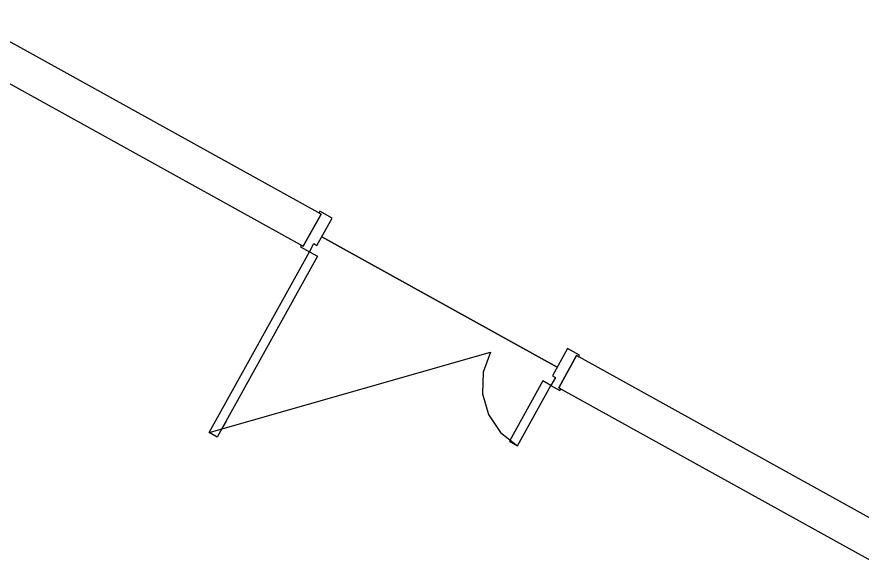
# Model space of a CAD drawing. Header units: metres. Extents: x 2.5 to 42.6, y 0.9 to 31.9.
# Drawn here: x 32.286 to 33.732, y 25.333 to 26.279 of the extents above; entities that cross this region are included whole.
import ezdxf

# ---------------------------------------------------------------- set-up
doc = ezdxf.new("R2010")
doc.units = ezdxf.units.M
doc.layers.add('PARETI_STRUTTURE', color=7, linetype='Continuous')

msp = doc.modelspace()

# ---------------------------------------------------------------- linework, layer by layer
at = {"layer": 'PARETI_STRUTTURE'}
for points in [[(35.1577, 27.8947), (33.7768, 25.4034), (33.2439, 25.6988), (33.2134, 25.6437), (33.7739, 25.3331)], [(31.545, 26.6405), (31.5145, 26.5854), (32.776, 25.8861), (32.8066, 25.9412)], [(32.8066, 25.9412), (31.5708, 26.6262)], [(32.6148, 25.5668), (32.7865, 25.8767), (32.8003, 25.8691), (32.6285, 25.5591), (32.6148, 25.5668), (33.0965, 25.7049), (33.0839, 25.6702), (33.0826, 25.6332), (33.0928, 25.5977), (33.1134, 25.5671), (33.1425, 25.5443)], [(33.1998, 25.6477), (33.186, 25.6553), (33.1288, 25.552), (33.1425, 25.5443)], [(33.1425, 25.5443), (33.1998, 25.6477)], [(32.6438, 25.5867), (32.6362, 25.5729)]]:
    msp.add_lwpolyline(points, dxfattribs=at)
for points in [[(32.8066, 25.9412), (32.776, 25.8861), (32.7726, 25.888), (32.7711, 25.8853), (32.7866, 25.8767), (32.7942, 25.8905), (32.7994, 25.8876), (32.8253, 25.9344), (32.8046, 25.9459), (32.8031, 25.9431)], [(33.2105, 25.6791), (32.8076, 25.9024)], [(33.2439, 25.6988), (33.2474, 25.6969), (33.2489, 25.6997), (33.2282, 25.7111), (33.2023, 25.6643), (33.2074, 25.6614), (33.1998, 25.6476), (33.2153, 25.6391), (33.2168, 25.6418), (33.2134, 25.6437)]]:
    msp.add_lwpolyline(points, close=True, dxfattribs=at)

doc.saveas('drawing.dxf')
